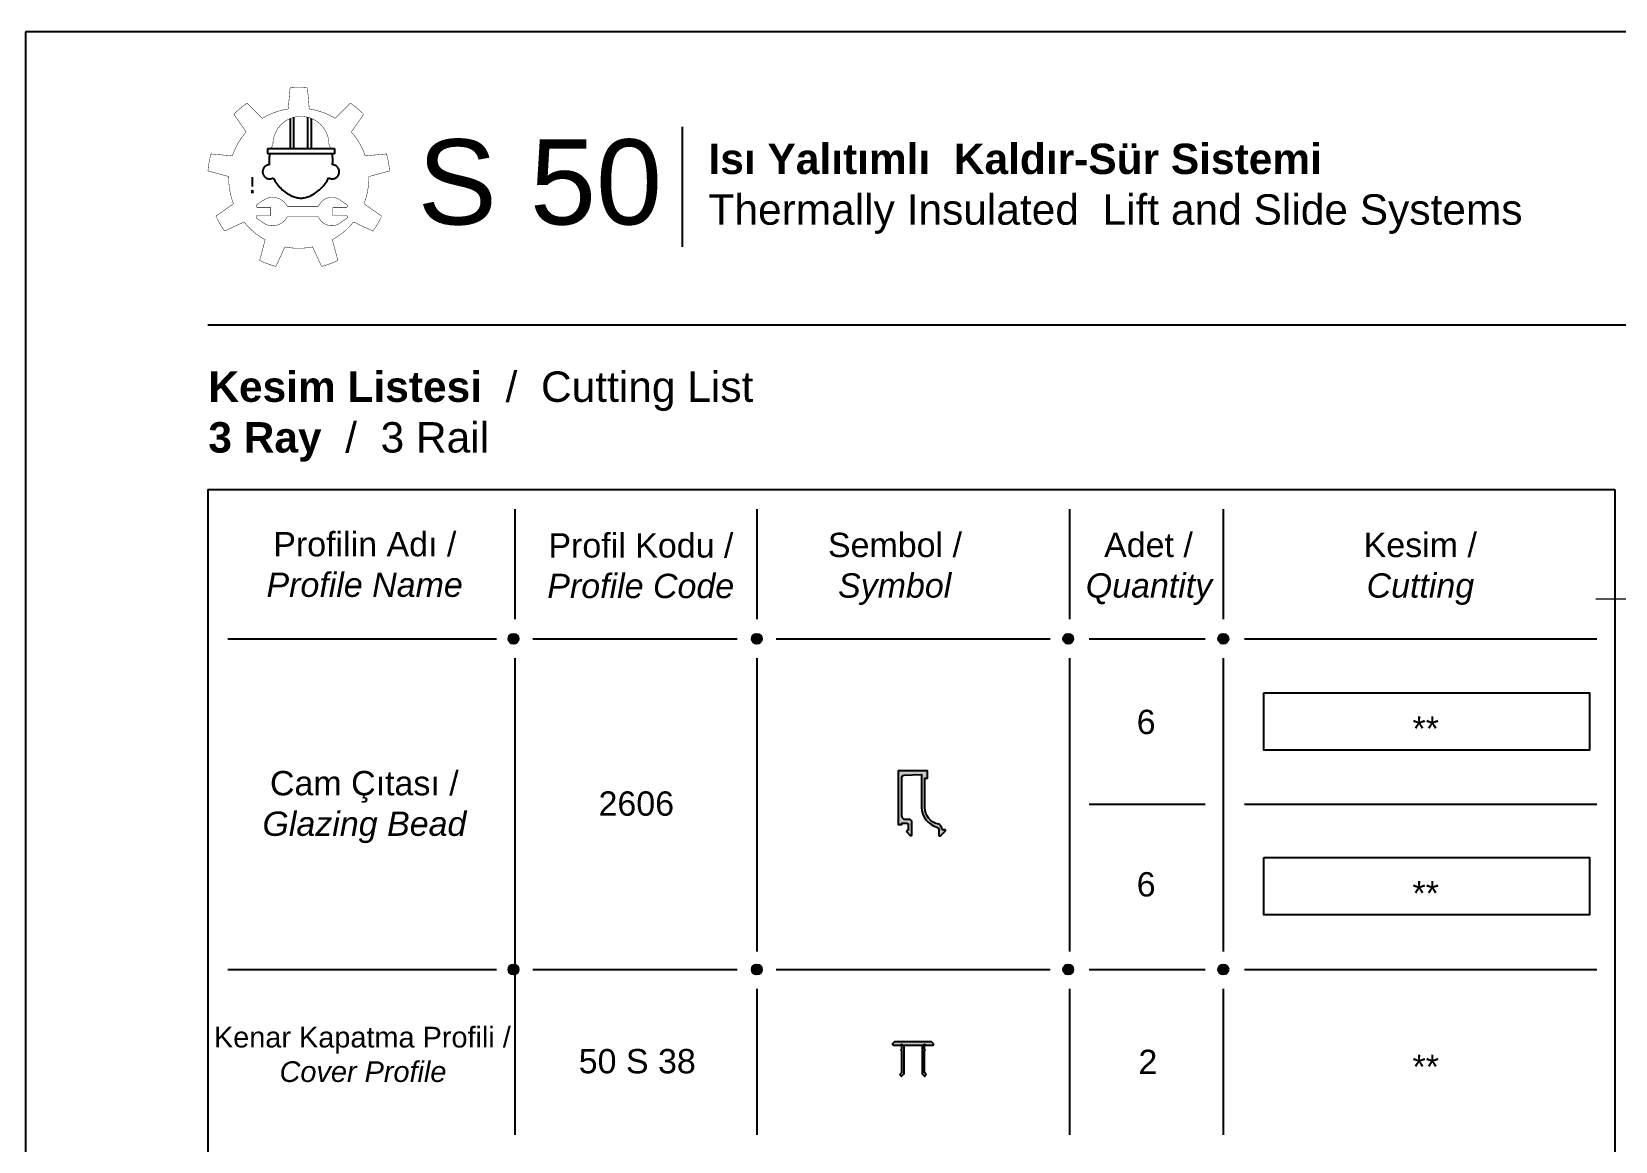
# Model space of a CAD drawing. Header units: millimetres. Extents: x 221 to 2771, y 196 to 840.
# Drawn here: x 881.8 to 1012.1, y 748.4 to 839.6 of the extents above; entities that cross this region are included whole.
import ezdxf

# ---------------------------------------------------------------- set-up
doc = ezdxf.new("R2010")
doc.units = ezdxf.units.MM
doc.linetypes.add('CENTER', pattern=[50.800000000000004, 31.75, -6.35, 6.35, -6.35])
for name, color, linetype in [('1', 7, 'Continuous'), ('antet_k', 7, 'Continuous'), ('Layer1', 7, 'Continuous'), ('yazı_numara_k', 21, 'Continuous')]:
    doc.layers.add(name, color=color, linetype=linetype)
doc.styles.get("Standard").update_dxf_attribs({"font": 'arial.ttf'})

# ---------------------------------------------------------------- blocks, each defined once
blk = doc.blocks.new('S1.A')
at = {"color": 252}
blk.add_lwpolyline([(2269.171998090239, -494.1260715123585), (2269.171998090239, -791.1260689655101), (2479.168113752698, -791.1260689655101), (2479.168113752698, -494.1260715123585)], close=True, dxfattribs=at)
blk = doc.blocks.new('Üretim katalogu sembol-1')
at = {"true_color": 0xfed100}
h = blk.add_hatch(color=40, dxfattribs=at)
h.dxf.hatch_style = 1
h.paths.add_polyline_path([(1565.748442914459, 1465.579463296461), (1566.789491032983, 1465.579463296461), (1566.789491032983, 1470.068971697518), (1565.748442914459, 1470.068971697518)])
h.paths.add_polyline_path([(1565.748442914459, 1462.705084385045), (1566.789491032983, 1462.705084385045), (1566.789491032983, 1464.04646134187), (1565.748442914459, 1464.04646134187)])
at = {"color": 0, "linetype": 'CENTER', "ltscale": 12}
for p, q in [((1585.261313515613, 1483.038562119498), (1585.261313515642, 1497.310473853398)), ((1591.661313515608, 1483.038562119498), (1591.661313515637, 1497.310473853409)), ((1583.661313515637, 1483.038562119498), (1583.661313515637, 1496.782844724883)), ((1593.261313515613, 1483.038562119498), (1593.261313515643, 1496.782844724905)), ((1573.154307102246, 1483.038562119502), (1603.76831992912, 1483.038562119502)), ((1573.154307102246, 1483.038562119502), (1573.154307102246, 1480.638562119508)), ((1603.76831992912, 1483.038562119502), (1603.76831992912, 1480.638562119508)), ((1603.76831992912, 1480.638562119508), (1573.154307102246, 1480.638562119508))]:
    blk.add_line(p, q, dxfattribs=at)
at = {"color": 0, "linetype": 'CENTER', "lineweight": -2, "ltscale": 12, "const_width": 0.2000000000000001}
for points in [[(1582.662414223252, 1501.131421514543), (1583.517579673718, 1510.906007340884)], [(1592.262414223252, 1501.131421514543), (1591.407248772786, 1510.906007340884)], [(1563.448917423438, 1490.644166334288), (1557.821029505726, 1498.681623246131)], [(1570.802944077381, 1496.814927387277), (1563.864866677115, 1503.753004787541)], [(1604.121884369125, 1496.814927387277), (1611.05996176939, 1503.753004787541)], [(1611.475911023067, 1490.644166334288), (1617.103798940777, 1498.681623246131)], [(1557.138625162148, 1479.714419527128), (1547.364039335809, 1480.569584977591)], [(1617.786203284357, 1479.714419527128), (1627.560789110694, 1480.569584977591)], [(1555.471602656545, 1470.260265098204), (1545.994012674361, 1472.799777680128)], [(1619.453225789959, 1470.260265098204), (1628.930815772143, 1472.799777680128)], [(1557.663144159982, 1457.831415612829), (1549.625687248135, 1452.203527695117)], [(1617.261684286523, 1457.831415612829), (1625.299141198369, 1452.203527695117)], [(1562.463144159983, 1449.517571736491), (1553.570521797669, 1445.370873827866)], [(1612.461684286522, 1449.517571736491), (1621.354306648835, 1445.370873827866)], [(1572.131072802416, 1441.405216378378), (1569.591560220499, 1431.927626396195)], [(1602.793755644087, 1441.405216378378), (1605.333268226005, 1431.927626396195)], [(1581.152121961963, 1438.121823002453), (1577.005424053335, 1429.229200640144)], [(1593.77270648454, 1438.121823002453), (1597.919404393168, 1429.229200640144)]]:
    blk.add_lwpolyline(points, dxfattribs=at)
for points in [[(1591.407248772786, 1510.906007340884, 0.0475209487374055), (1583.517579673718, 1510.906007340884)], [(1563.864866677126, 1503.753004787548, 0.0475209487374645), (1557.821029505728, 1498.681623246135)], [(1582.662414223249, 1501.131421514543, 0.0995759554622145), (1570.802944077387, 1496.81492738728)], [(1604.121884369118, 1496.81492738728, 0.0995759554622145), (1592.262414223254, 1501.131421514543)], [(1617.103798940775, 1498.681623246135, 0.0475209487373853), (1611.059961769388, 1503.753004787541)], [(1563.448917423435, 1490.644166334281, 0.0995759554622769), (1557.138625162148, 1479.714419527128)], [(1617.786203284357, 1479.714419527128, 0.0995759554622769), (1611.47591102307, 1490.644166334281)], [(1547.364039335809, 1480.569584977591, 0.0475209487373426), (1545.994012674363, 1472.799777680135)], [(1628.930815772143, 1472.79977768012, 0.0475209487374562), (1627.560789110694, 1480.569584977591)], [(1555.471602656545, 1470.260265098215, 0.0995759554622935), (1557.663144159979, 1457.831415612833)], [(1617.261684286525, 1457.831415612833, 0.0995759554622934), (1619.453225789959, 1470.260265098215)], [(1549.625687248133, 1452.203527695121, 0.0475209487373791), (1553.570521797663, 1445.370873827876)], [(1562.463144159983, 1449.517571736491, 0.0995759554622958), (1572.131072802416, 1441.405216378378)], [(1602.793755644089, 1441.405216378378, 0.0995759554622613), (1612.461684286521, 1449.517571736491)], [(1621.354306648841, 1445.370873827876, 0.0475209487373789), (1625.299141198372, 1452.203527695121)], [(1569.591560220498, 1431.927626396195, 0.0475209487373883), (1577.005424053334, 1429.229200640144)], [(1581.152121961963, 1438.121823002453, 0.0995759554622936), (1593.77270648454, 1438.121823002453)], [(1597.919404393171, 1429.229200640144, 0.0475209487373883), (1605.333268226005, 1431.927626396195)]]:
    blk.add_lwpolyline(points, format="xyb", dxfattribs=at)
at = {"color": 0, "linetype": 'CENTER', "ltscale": 12, "const_width": 0.2000000000000001}
for points in [[(1588.461313515653, 1497.716927145535, 0.4088933128048409), (1575.663433061025, 1485.149856038592, -0.2818987961915127), (1574.168319929144, 1483.038562119502)], [(1588.46131351574, 1497.716927145535, -0.4088933128048409), (1601.259193970342, 1485.149856038592, 0.2818987961915127), (1602.754307102223, 1483.038562119502)]]:
    blk.add_lwpolyline(points, format="xyb", dxfattribs=at)
at = {"color": 40, "true_color": 0xfed100, "const_width": 0.2000000000000001}
blk.add_lwpolyline([(1565.748442914459, 1464.04646134187), (1566.789491032983, 1464.04646134187), (1566.789491032983, 1462.705084385045), (1565.748442914459, 1462.705084385045)], close=True, dxfattribs=at)
at = {"color": 0, "linetype": 'CENTER', "ltscale": 12, "const_width": 0.2000000000000001}
blk.add_lwpolyline([(1574.652225559796, 1456.028320969326), (1568.691077376207, 1456.028320969326, -0.414213562373095), (1568.051077376163, 1456.668320969329), (1568.051077376163, 1456.879238526086, -0.2485536054990075), (1568.331647819649, 1457.408776432105), (1570.786573286502, 1459.075083530817, -0.4758640347686753), (1582.249863837043, 1456.634562544095), (1596.453434821553, 1456.634562544095, -0.5190943376073538), (1606.916725372094, 1459.075083530821), (1609.371650838947, 1457.408776432105, -0.2485536054944833), (1609.652221282435, 1456.879238526086), (1609.652221282435, 1456.668320969329, -0.414213562373095), (1609.012221282392, 1456.028320969326), (1603.051073098773, 1456.028320969326), (1603.051073098773, 1452.521780164057), (1609.012221282392, 1452.521780164057, -0.414213562373095), (1609.652221282435, 1451.881780164054), (1609.652221282435, 1451.670862607287, -0.2485536054944833), (1609.371650838947, 1451.141324701282), (1606.916725372094, 1449.475017602559, -0.5190943376073675), (1596.453434821553, 1451.915538589285), (1582.249863837043, 1451.915538589285, -0.475864034768712), (1570.786573286502, 1449.475017602559), (1568.331647819649, 1451.141324701282, -0.2485536054990075), (1568.051077376163, 1451.670862607287), (1568.051077376163, 1451.881780164054, -0.414213562373095), (1568.691077376207, 1452.521780164057), (1574.652225559796, 1452.521780164057)], format="xyb", close=True, dxfattribs=at)
at = {"color": 0, "linetype": 'CENTER', "ltscale": 12}
for centre, radius, start, end in [((1574.155580115111, 1472.430420974491), 3.199999999999999, 91.73721506324534, 301.3306928357922), ((1592.044604356152, 1477.740924748658), 18.10960649073372, 170.7927822008206, 186.6971757267094), ((1602.767046916284, 1472.430420974491), 3.199999999999999, 238.6693071659, 88.26278493675468), ((1584.878022675212, 1477.740924748658), 18.10960649073372, 353.3028242735, 9.207217798992092), ((1592.044604356066, 1477.740924748545), 18.10960649059905, 206.370732172442, 245.0967208038655), ((1584.8780226753, 1477.740924748545), 18.10960649059905, 294.9032791961345, 333.6292678275579), ((1588.461313515682, 1470.022542186241), 9.6, 245.0967208038692, 294.9032791961358)]:
    blk.add_arc(centre, radius, start, end, dxfattribs=at)
blk = doc.blocks.new('S.1.B')
blk.add_line((922.4421274400204, 1850.815513290728), (922.4421274400204, 1840.948010745728))
at = {"color": 7}
blk.add_line((1063.417375709348, 1834.519167353937), (883.4173757093479, 1834.519167353937), dxfattribs=at)
at = {"color": 0, "linetype": 'CENTER', "ltscale": 12, "xscale": 0.18014578362, "yscale": 0.18014578362, "zscale": 0.18014578362}
blk.add_blockref('Üretim katalogu sembol-1', (604.9285499969033, 1581.873796493195), dxfattribs=at)
at = {"width": 80.56077311764238, "attachment_point": 1}
for s, insert, char_height in [('\\pi23.685;{\\fArial Unicode MS|b0|i0|c162|p34;S 50}', (876.9948202799255, 1849.79401955767), 7), ('\\pi8.4591;{\\fArial Unicode MS|b1|i0|c162|p34;Isı Yalıtımlı  Kaldır-Sür Sistemi\\fArial Unicode MS|b0|i0|c162|p34;\\PThermally Insulated  Lift and Slide Systems}', (916.1475478690966, 1849.441331399068), 2.5)]:
    blk.add_mtext(s, dxfattribs=dict(at, insert=insert, char_height=char_height))
blk = doc.blocks.new('S50_SYF1')
at = {"color": 0}
blk.add_blockref('S.1.B', (-100.1711670542973, 492.7390489939671), dxfattribs=at)
at = {"layer": 'antet_k', "color": 0}
blk.add_blockref('S1.A', (-1500.921905097648, 2845.514287860263), dxfattribs=at)
blk = doc.blocks.new('YUVARLAK')
at = {"ltscale": 10, "true_color": 0xfed100}
blk.add_hatch(color=40, dxfattribs=at).paths.add_polyline_path([(383.2225274211363, 243.0043160470891, 1), (384.2537774211363, 243.0043160470891, 1)])
at = {"color": 40, "ltscale": 10, "true_color": 0xfed100}
blk.add_circle((383.7381524211363, 243.0043160470891), 0.515625, dxfattribs=at)
blk = doc.blocks.new('2606')
h = blk.add_hatch(color=253)
h.dxf.hatch_style = 1
edge = h.paths.add_edge_path()
edge.add_line((2088.261205650698, 3649.419890002671), (2088.261205650705, 3654.519889992656))
edge.add_arc((2087.261205660743, 3654.519889992707), 0.9999999899628162, 359.9999999970802, 450.0000000029165)
edge.add_line((2087.261205660692, 3655.51988998267), (2085.661205691743, 3655.51988998267))
edge.add_arc((2085.661205691743, 3657.019889982673), 1.500000000003638, 180.0000000001374, 269.9999999999984, ccw=False)
edge.add_line((2084.16120569174, 3657.01988998267), (2084.16120569174, 3672.964480749435))
edge.add_arc((2084.961205691712, 3672.964480749445), 0.7999999999715028, 92.00000000053387, 180.0000000007453, ccw=False)
edge.add_line((2084.933286094343, 3673.763993411032), (2092.261205706734, 3674.019890002671))
edge.add_line((2092.261205706734, 3674.019890002671), (2092.261205706734, 3660.519890002673))
edge.add_arc((2100.561205706739, 3660.519890002674), 8.300000000005328, 180.0000000000128, 255.6815020200548)
edge.add_arc((2098.261205527725, 3651.508785787533), 0.9999999999733052, -1.6797230273368768e-10, 75.68150202103823, ccw=False)
edge.add_line((2099.261205527698, 3651.508785787531), (2099.261205527698, 3649.31989000267))
edge.add_arc((2099.761205527698, 3649.31989000267), 0.500000000000034, 180.000000000049, 316.8289824201455)
edge.add_line((2100.125862929965, 3648.977800863743), (2101.979944863388, 3650.814200066453))
edge.add_arc((2101.761150422028, 3651.019453549809), 0.3000000000000761, 316.8289824201018, 449.999999999816)
edge.add_line((2101.761150422029, 3651.31945354981), (2100.860620370688, 3651.319453549811))
edge.add_arc((2100.86062037072, 3651.619453549781), 0.2999999999693814, 181.1714072949845, 269.9999999939427, ccw=False)
edge.add_arc((2098.061205542659, 3651.562211777802), 2.500000000035378, 1.171407301001419, 46.872311606099)
edge.add_arc((2099.086645363876, 3652.656959773115), 0.9999999999750132, 46.87231160506018, 79.37850799216822)
edge.add_arc((2100.561205706744, 3660.519890002691), 7.000000000021488, 180.0000000000753, 259.3785079952096, ccw=False)
edge.add_line((2093.561205706722, 3660.519890002682), (2093.561205706723, 3672.619890002669))
edge.add_line((2093.561205706723, 3672.619890002669), (2094.6612057067, 3672.619890002669))
edge.add_line((2094.6612057067, 3672.619890002669), (2094.6612057067, 3675.519890002671))
edge.add_line((2094.6612057067, 3675.519890002671), (2082.6612057067, 3675.519890002671))
edge.add_line((2082.6612057067, 3675.519890002671), (2082.661205706699, 3653.519890002671))
edge.add_line((2082.661205706699, 3653.519890002671), (2084.1612056917, 3653.519890002671))
edge.add_line((2084.1612056917, 3653.519890002671), (2084.1612056917, 3654.019889997671))
edge.add_line((2084.1612056917, 3654.019889997671), (2086.2612056707, 3654.019889997671))
edge.add_arc((2086.261205670704, 3653.519890002673), 0.499999994997097, -2.8819613362429664e-10, 90.00000000049351, ccw=False)
edge.add_line((2086.761205665701, 3653.519890002671), (2086.761205665702, 3651.220171708414))
edge.add_line((2086.761205665702, 3651.220171708414), (2086.209395521466, 3650.904537533723))
edge.add_arc((2086.361205650702, 3650.645783432961), 0.2999999999997168, 120.3999999998765, 220.8999999999663)
edge.add_line((2086.134449609952, 3650.449361188846), (2087.383278916114, 3649.092519595813))
edge.add_arc((2087.761205650698, 3649.419890002672), 0.5000000000001847, 220.9000000000271, 359.9999999999245)
at = {"color": 253}
blk.add_lwpolyline([(2088.261205650698, 3649.419890002671), (2088.261205650706, 3654.519889992655, 0.4142135624029303), (2087.261205660692, 3655.51988998267), (2085.661205691743, 3655.51988998267, -0.4142135623723848), (2084.16120569174, 3657.01988998267), (2084.16120569174, 3672.964480749435, -0.4040262258362294), (2084.933286094343, 3673.763993411032), (2092.261205706734, 3674.019890002671), (2092.261205706734, 3660.519890002673, 0.3427738801094605), (2098.508517374909, 3652.477721724626, -0.3427738801151369), (2099.261205527698, 3651.508785787531), (2099.261205527698, 3649.31989000267, 0.6797841798327304), (2100.125862929965, 3648.977800863743), (2101.979944863388, 3650.814200066453, 0.6566962119837294), (2101.761150422029, 3651.31945354981), (2100.860620370688, 3651.31945354981, -0.4082379847186805), (2100.560683067743, 3651.613320502812, 0.2020935884761375), (2099.770271911333, 3653.386791769922, 0.1427938617437846), (2099.270965406776, 3653.639826051779, -0.3609022444472537), (2093.561205706722, 3660.519890002682), (2093.561205706722, 3672.619890002669), (2094.6612057067, 3672.619890002669), (2094.6612057067, 3675.519890002671), (2082.6612057067, 3675.519890002671), (2082.6612057067, 3653.519890002671), (2084.1612056917, 3653.519890002671), (2084.1612056917, 3654.019889997671), (2086.2612056707, 3654.019889997671, -0.4142135623770908), (2086.761205665701, 3653.519890002671), (2086.761205665702, 3651.220171708414), (2086.209395521466, 3650.904537533723, 0.4689664154295557), (2086.134449609952, 3650.449361188846), (2087.383278916114, 3649.092519595813, 0.6943711989525161)], format="xyb", close=True, dxfattribs=at)
blk = doc.blocks.new('50S38')
at = {"layer": 'Layer1', "ltscale": 10}
h = blk.add_hatch(color=253, dxfattribs=at)
h.dxf.hatch_style = 1
edge = h.paths.add_edge_path()
edge.add_line((960.0388827282513, 1301.366085636118), (963.0192674859582, 1301.366085636118))
edge.add_arc((963.0192674859579, 1301.666085636118), 0.2999999999996995, 270.0000000000409, 330.0000000000531)
edge.add_arc((963.5388827282284, 1301.366085636118), 0.2999999999999934, -59.999999999929116, 149.9999999999608, ccw=False)
edge.add_arc((963.838882728228, 1300.846470393848), 0.299999999999332, 119.9999999999063, 179.9999999999562)
edge.add_line((963.5388827282286, 1300.846470393848), (963.5388827282286, 1299.666085636119))
edge.add_arc((963.5388827282286, 1299.366085636119), 0.3000000000001819, 90.00000000000001, 270)
edge.add_line((963.5388827282286, 1299.066085636119), (963.5388827282286, 1290.096473784911))
edge.add_arc((963.2388827282281, 1290.096473784911), 0.3000000000004672, 314.9999999999484, 359.99999999995936, ccw=False)
edge.add_line((963.4510147625842, 1289.884341750555), (962.9272474410284, 1289.360574428999))
edge.add_arc((963.1393794753842, 1289.148442394643), 0.2999999999999542, 134.9999999999693, 225.0000000000307)
edge.add_line((962.9272474410284, 1288.936310360287), (963.210090153503, 1288.653467647813))
edge.add_arc((963.4222221878589, 1288.865599682168), 0.2999999999997129, 224.9999999999539, 315.0000000000459)
edge.add_line((963.6343542222148, 1288.653467647813), (964.4510147625842, 1289.470128188182))
edge.add_arc((964.2388827282283, 1289.682260222538), 0.2999999999998069, 315.000000000019, 360.0000000000116)
edge.add_line((964.5388827282281, 1289.682260222538), (964.5388827282281, 1301.366085636118))
edge.add_line((964.5388827282281, 1301.366085636118), (971.9388827282753, 1301.366085636118))
edge.add_line((971.9388827282753, 1301.366085636118), (971.9388827282753, 1289.683029361282))
edge.add_arc((972.238882728276, 1289.683029361282), 0.3000000000007432, 180.0000000001059, 225.0000000000912)
edge.add_line((972.0267506939199, 1289.470897326926), (972.8441803730323, 1288.653467647813))
edge.add_arc((973.0563124073883, 1288.865599682169), 0.2999999999998738, 224.999999999954, 315.0000000000459)
edge.add_line((973.2684444417444, 1288.653467647813), (973.5512871542187, 1288.936310360287))
edge.add_arc((973.3391551198629, 1289.148442394643), 0.2999999999999542, 314.9999999999693, 405.0000000000308)
edge.add_line((973.5512871542187, 1289.360574428999), (973.0267506939199, 1289.885110889299))
edge.add_arc((973.238882728276, 1290.097242923655), 0.2999999999997855, 179.9999999999433, 224.9999999999213, ccw=False)
edge.add_line((972.9388827282762, 1290.097242923655), (972.9388827282762, 1299.066085636119))
edge.add_arc((972.9388827282762, 1299.366085636119), 0.3000000000001819, 270, 450)
edge.add_line((972.9388827282762, 1299.666085636119), (972.9388827282762, 1300.846470393848))
edge.add_arc((972.6388827282763, 1300.846470393847), 0.2999999999999837, 2.159968e-10, 60.00000000022244)
edge.add_arc((972.9388827282759, 1301.366085636118), 0.300000000000232, 29.999999999999375, 239.9999999998733, ccw=False)
edge.add_arc((973.4584979705468, 1301.666085636118), 0.2999999999998964, 209.9999999999685, 269.9999999999808)
edge.add_line((973.4584979705467, 1301.366085636118), (976.438882728253, 1301.366085636118))
edge.add_arc((976.4388827282532, 1301.666085636118), 0.3000000000000486, 269.9999999999565, 404.9999999999873)
edge.add_line((976.6510147626093, 1301.878217670474), (975.9510147626086, 1302.578217670475))
edge.add_arc((975.7388827282534, 1302.366085636119), 0.2999999999995329, 45.00000000012012, 90.00000000012012)
edge.add_line((975.7388827282527, 1302.666085636118), (968.2888827282522, 1302.666085636118))
edge.add_line((968.2888827282522, 1302.666085636118), (960.7388827282516, 1302.666085636118))
edge.add_arc((960.7388827282508, 1302.366085636118), 0.2999999999998074, 89.99999999985819, 134.9999999998582)
edge.add_line((960.5267506938956, 1302.578217670475), (959.8267506938953, 1301.878217670474))
edge.add_arc((960.0388827282512, 1301.666085636118), 0.3000000000000014, 134.999999999991, 270.0000000000217)
at = {"layer": 'Layer1', "color": 253, "ltscale": 10}
blk.add_lwpolyline([(960.0388827282513, 1301.366085636118), (963.0192674859582, 1301.366085636118, 0.26794919243118), (963.2790751070931, 1301.516085636118, -1.303225372839909), (963.6888827282287, 1301.106278014983, 0.2679491924313559), (963.5388827282286, 1300.846470393848), (963.5388827282286, 1299.666085636119, 0.9999999999999998), (963.5388827282286, 1299.066085636119), (963.5388827282286, 1290.096473784911, -0.1989123673797078), (963.4510147625842, 1289.884341750555), (962.9272474410284, 1289.360574428999, 0.4142135623734089), (962.9272474410284, 1288.936310360287), (963.210090153503, 1288.653467647813, 0.4142135623735661), (963.6343542222148, 1288.653467647813), (964.4510147625842, 1289.470128188182, 0.1989123673796245), (964.5388827282281, 1289.682260222538), (964.5388827282281, 1301.366085636118), (971.9388827282753, 1301.366085636118), (971.9388827282753, 1289.683029361282, 0.1989123673795913), (972.0267506939199, 1289.470897326926), (972.8441803730323, 1288.653467647813, 0.4142135623735659), (973.2684444417444, 1288.653467647813), (973.5512871542187, 1288.936310360287, 0.4142135623734088), (973.5512871542187, 1289.360574428999), (973.0267506939199, 1289.885110889299, -0.1989123673795583), (972.9388827282762, 1290.097242923655), (972.9388827282762, 1299.066085636119, 0.9999999999999998), (972.9388827282762, 1299.666085636119), (972.9388827282762, 1300.846470393848, 0.2679491924311528), (972.7888827282752, 1301.106278014983, -1.303225372839721), (973.1986903494114, 1301.516085636118, 0.26794919243118), (973.4584979705467, 1301.366085636118), (976.438882728253, 1301.366085636118, 0.6681786379194927), (976.6510147626093, 1301.878217670474), (975.9510147626086, 1302.578217670475, 0.198912367379658), (975.7388827282527, 1302.666085636118), (968.2888827282522, 1302.666085636118), (960.7388827282516, 1302.666085636118, 0.198912367379658), (960.5267506938956, 1302.578217670475), (959.8267506938953, 1301.878217670474, 0.6681786379194927)], format="xyb", close=True, dxfattribs=at)

msp = doc.modelspace()

# ---------------------------------------------------------------- linework, layer by layer
at = {"color": 7}
msp.add_line((1012.038753845831, 801.953264123747), (1012.03875384583, 661.3823512696431), dxfattribs=at)
at = {"color": 7, "linetype": 'Continuous', "lineweight": 0}
msp.add_line((1010.479400746129, 792.9637372735906), (1016.729400746129, 792.9637372735906), dxfattribs=at)
at = {"layer": '1', "color": 7}
for p, q in [((896.3078000261465, 801.953264123747), (1012.038753845831, 801.953264123747)), ((896.3078000261465, 801.953264123747), (896.3078000261465, 661.3823512696431)), ((921.5764558045956, 800.3532641237462), (921.5764558045956, 791.2839880545316)), ((941.4625910635631, 800.3532641237462), (941.4625910635631, 791.2839880545316)), ((967.2037231423309, 800.3532641237462), (967.2037231423309, 791.2839880545316)), ((979.8457540830212, 800.3532641237462), (979.8457540830212, 791.2839880545316)), ((897.9474488092009, 789.6839880545313), (911.821849260139, 789.6839880545313)), ((911.821849260139, 789.6839880545313), (920.0677428993166, 789.6839880545313)), ((923.0479639968634, 789.6839880545313), (939.8479639968635, 789.6839880545313)), ((943.0625910635634, 789.6839880545313), (965.6052412064427, 789.6839880545313)), ((968.8198682731426, 789.6839880545313), (978.3625184160227, 789.6839880545313)), ((981.5771454827226, 789.6839880545313), (1010.57012344483, 789.6839880545313)), ((921.5764558045956, 788.0839880545318), (921.5764558045956, 748.8839880545329)), ((941.4625910635631, 788.0839880545318), (941.4625910635631, 763.959397250756)), ((967.2037231423309, 788.0839880545318), (967.2037231423309, 763.959397250756)), ((979.8457540830212, 788.0839880545318), (979.8457540830212, 763.959397250756)), ((968.8198682731426, 776.0839880545318), (978.3625184160227, 776.0839880545318)), ((981.5771454827226, 776.0839880545318), (1010.57012344483, 776.0839880545318)), ((897.9474488092009, 762.4839880545319), (920.0677428993166, 762.4839880545319)), ((897.9474488092009, 762.4839880545319), (920.0677428993166, 762.4839880545319)), ((923.0479639968634, 762.4839880545319), (939.8479639968635, 762.4839880545319)), ((943.0625910635634, 762.4839880545319), (965.6052412064427, 762.4839880545319)), ((968.8198682731426, 762.4839880545319), (978.3625184160227, 762.4839880545319)), ((981.5771454827226, 762.4839880545319), (1010.57012344483, 762.4839880545319)), ((921.5764558045956, 760.8839880545329), (921.5764558045956, 748.8839880545329)), ((941.4625910635631, 760.8839880545329), (941.4625910635631, 748.8839880545329)), ((967.2037231423309, 760.8839880545329), (967.2037231423309, 748.8839880545329)), ((979.8457540830212, 760.8839880545329), (979.8457540830212, 748.8839880545329))]:
    msp.add_line(p, q, dxfattribs=at)
at = {"layer": 'antet_k', "color": 252}
for points in [[(983.1767071697612, 785.2448569376556), (1009.970561757789, 785.2448569376556), (1009.970561757789, 780.523119171407), (983.1767071697612, 780.523119171407)], [(983.1767071697612, 771.7071523395439), (1009.970561757789, 771.7071523395439), (1009.970561757789, 766.9854145732952), (983.1767071697612, 766.9854145732952)]]:
    msp.add_lwpolyline(points, close=True, dxfattribs=at)

# ---------------------------------------------------------------- block references
msp.add_blockref('S50_SYF1', (113.0615913710949, -1511.773133515619))
at = {"xscale": 0.2, "yscale": 0.2, "zscale": 0.2}
for name, p in [('2606', (536.5789086913588, 43.70655222624509)), ('50S38', (760.6761395893525, 496.000384503586))]:
    msp.add_blockref(name, p, dxfattribs=at)
at = {"layer": '1', "color": 7, "xscale": 0.8, "yscale": 0.8, "zscale": 0.8}
for p in [(614.4706875987976, 595.2805352168598), (634.4853146654967, 595.2805352168598), (660.0979549365338, 595.2805352168598), (672.8552321461129, 595.2805352168598), (614.4706875987976, 568.08053521686), (634.4853146654967, 568.08053521686), (660.0979549365338, 568.08053521686), (672.8552321461129, 568.08053521686)]:
    msp.add_blockref('YUVARLAK', p, dxfattribs=at)

# ---------------------------------------------------------------- texts
at = {"color": 7, "char_height": 2, "attachment_point": 1}
for s, insert, width in [('{6}', (972.7187114616207, 783.8491553307399), 18.416684813134), ('{2606}', (928.4513159159268, 777.1336854761612), 18.416684813134), ('{6}', (972.7187114616207, 770.4903723636471), 18.416684813134), ('\\pi5.2466;50 S 38', (921.5764558045956, 755.9437268922488), 19.88613525896744), ('\\pi5.6587;2', (967.2037231423309, 755.8867975487537), 12.64203094069126)]:
    msp.add_mtext(s, dxfattribs=dict(at, insert=insert, width=width))
at = {"color": 0, "char_height": 2, "attachment_point": 3}
for insert in [(997.5793774961111, 783.2978621819047), (997.5793774961111, 769.760157583793), (997.5793774961111, 755.488707308532)]:
    msp.add_mtext('{\\fArial|b0|i0|c162|p34;{\\C32;**}}', dxfattribs=dict(at, insert=insert))
at = {"layer": '1', "color": 32, "char_height": 2, "attachment_point": 1}
for s, insert, width in [('\\pi82.152;Profilin Adı /{\\fArial|b0|i1|c162|p34; \\P\\pi81.595;Profile Name}', (819.5447790366097, 798.4654314850668), 179.1510659999998), ('\\pi2.8439;Profil Kodu / \\P\\pi2.7525;{\\fArial|b0|i1|c162|p34;Profile Code}', (921.4847132140984, 798.3665698729878), 20.69190262242155), ('\\pi84.125;Sembol / \\P\\pi84.957;{\\fArial|b0|i1|c162|p34;Symbol}', (863.1973452380524, 798.4028975551637), 179.1510660000001), ('\\pi85.925;Adet / \\P\\pi84.417;{\\fArial|b0|i1|c162|p34;Quantity}', (884.1117824667808, 798.4028975551637), 179.1510660000001), ('\\pi11.541;Kesim / \\P\\pi11.785;{\\fArial|b0|i1|c162|p34;Cutting}', (979.8457540830212, 798.4028975551637), 32.19299976280919)]:
    msp.add_mtext(s, dxfattribs=dict(at, insert=insert, width=width))
at = {"layer": '1', "color": 7, "attachment_point": 1}
for s, insert, char_height, width in [('\\pi81.882;Cam Çıtası /{\\fArial|b0|i1|c162|p34; \\P\\pi81.265;Glazing Bead}', (819.5447790366097, 778.8101416377267), 2, 179.1510659999997), ('\\pi0.5111;Kenar Kapatma Profili /{\\fArial|b0|i1|c162|p34; \\P\\pi5.908;Cover Profile}', (896.3078000261465, 757.769212318693), 1.7, 25.2686557784491)]:
    msp.add_mtext(s, dxfattribs=dict(at, insert=insert, char_height=char_height, width=width))
at = {"layer": 'yazı_numara_k', "color": 7, "insert": (896.3551993725266, 811.6696007697778), "char_height": 2.5, "attachment_point": 1}
msp.add_mtext('{\\fArial Unicode MS|b1|i0|c162|p34;Kesim Listesi  \\fArial Unicode MS|b0|i0|c162|p34;/  Cutting List\\P\\fArial Unicode MS|b1|i0|c162|p34;3 Ray  \\fArial Unicode MS|b0|i0|c162|p34;/  3 Rail}', dxfattribs=at)

doc.saveas('drawing.dxf')
